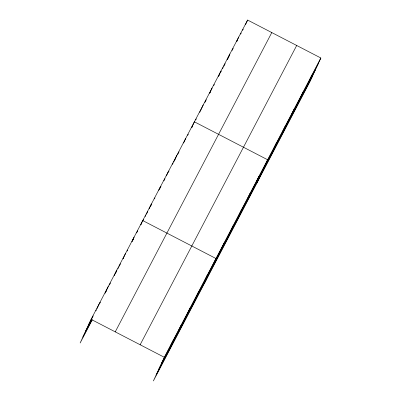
<?xml version="1.0" encoding="UTF-8"?>
<svg xmlns="http://www.w3.org/2000/svg" width="401" height="401" viewBox="0 0 401 401"><rect width="100%" height="100%" fill="white"/><g stroke="black" fill="none" stroke-linecap="round" stroke-linejoin="round"><path stroke-width="0.6" d="M320.86 58L164.315 357.286L153.377 380.95L309.928 81.664L320.86 58L247.623 20.05L91.072 319.336L80.14 343L92.195 319.958M96.992 308.705L99.684 302.875M105.844 291.717L108.295 286.414M114.21 275.783L116.907 269.953M123.067 258.795L125.513 253.492M131.919 241.803L134.124 237.031M140.776 224.811L142.736 220.57L215.974 258.52L205.036 282.184M149.142 208.881L151.347 204.109M158.731 190.3L159.954 187.648M166.36 175.959L168.565 171.187M176.931 155.257L174.48 160.56L175.057 159.463M183.583 143.037L185.788 138.27M200.57 110.681L203.267 104.846M212.139 87.889L209.688 93.187L210.299 92.08M218.56 76.23L221.011 70.927M229.878 53.97L227.187 59.799L229.187 55.97M236.545 41.779L238.75 37.007M245.417 24.822L247.623 20.05M170.23 346.654L172.921 340.825M178.836 330.193L181.533 324.364M187.447 313.732L190.144 307.903M196.059 297.271L198.756 291.442M204.67 280.815L207.362 274.981M221.888 247.893L224.585 242.059M230.5 231.432L233.192 225.598M239.111 214.971L241.803 209.137M247.718 198.51L250.414 192.675M256.329 182.049L259.026 176.219M256.7 183.422L267.632 159.758L194.395 121.809L191.703 127.638L192.274 126.546M273.813 148.631L276.505 142.796M282.68 131.668L285.377 125.839M291.552 114.711L294.249 108.877M300.424 97.749L303.121 91.919M309.296 80.791L311.988 74.957M88.38 325.166L93.258 315.838M95.844 310.9L96.415 309.803M99.859 303.221L100.435 302.123M105.027 293.342L105.598 292.244M105.889 291.697L106.46 290.6M109.333 285.111L110.481 282.916M115.934 272.495L116.506 271.397M117.939 268.65L118.516 267.552M119.087 266.454L120.526 263.713M123.107 258.775L123.683 257.678M127.127 251.096L127.698 249.998M132.29 241.217L133.728 238.475M136.596 232.986L137.744 230.791M141.187 224.209L141.764 223.111M143.197 220.37L143.774 219.272M145.207 216.525L145.779 215.427M146.355 214.329L147.789 211.588M150.375 206.65L151.809 203.909M154.39 198.966L154.966 197.873M159.558 189.092L160.991 186.35M163.864 180.861L165.011 178.666M168.455 172.084L169.027 170.986M172.47 164.4L173.047 163.302M173.618 162.204L174.194 161.107M177.638 154.525L179.072 151.784M187.683 135.322L188.259 134.225M195.708 119.979L196.279 118.886M199.713 112.32L200.284 111.227M204.866 102.476L206.294 99.739M213.738 85.513L214.309 84.421M218.6 76.215L219.172 75.117M220.605 72.386L221.177 71.288M222.605 68.556L223.182 67.458M223.753 66.365L225.182 63.629M232.049 50.501L233.197 48.31M236.63 41.749L237.202 40.651M240.635 34.09L241.207 32.992M242.64 30.26L243.212 29.163M85.659 331.051L91.689 319.527M82.857 337.116L92.045 319.557M115.242 331.858L271.793 32.571M140.144 344.76L296.69 45.478M161.618 363.116L318.163 63.834M158.896 369L315.447 69.719M156.099 375.065L312.645 75.779M91.072 319.336L164.315 357.286"/></g></svg>
